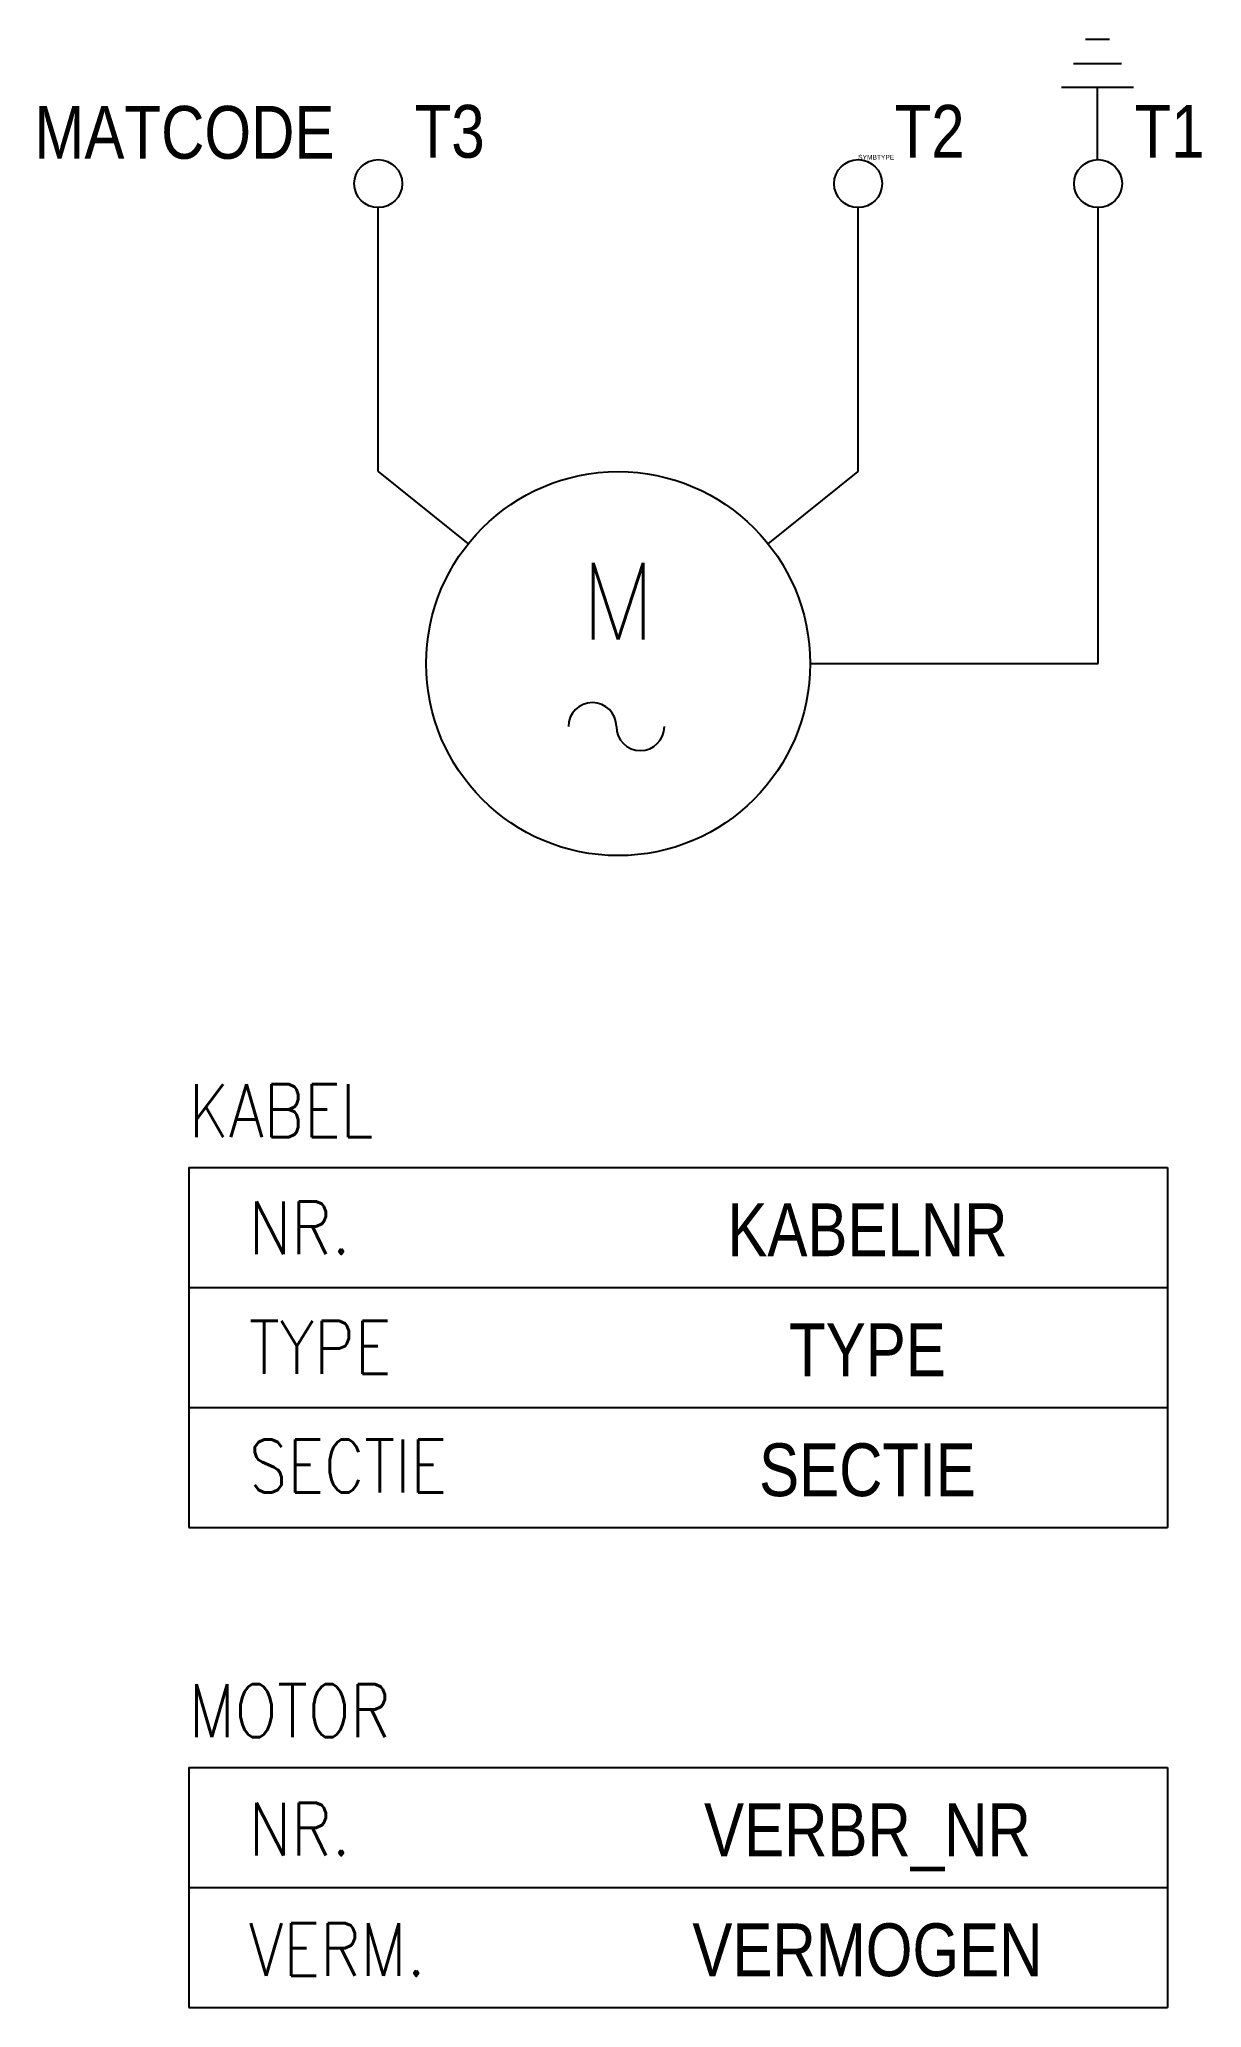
# Model space of a CAD drawing. Extents: x 135.9 to 184.3, y 31 to 113.
import ezdxf
from ezdxf.enums import TextEntityAlignment as Align

# ---------------------------------------------------------------- set-up
doc = ezdxf.new("R2010")
doc.units = 0
doc.header["$MEASUREMENT"] = 0
doc.linetypes.add('DASHED', pattern=[19.05, 12.7, -6.35])
doc.layers.get('0').update_dxf_attribs({"linetype": 'CONTINUOUS'})
for name, color, linetype in [('1', 8, 'CONTINUOUS'), ('10', 8, 'DASHED'), ('3', 30, 'CONTINUOUS')]:
    doc.layers.add(name, color=color, linetype=linetype)
doc.styles.add('DINY', font='SIMPLEX', dxfattribs={"width": 0.95})
doc.styles.add('ROMANS', font='ROMANS.SHX')

msp = doc.modelspace()

# ---------------------------------------------------------------- linework, layer by layer
at = {"layer": '1'}
for p, q in [((180.48, 113.012), (179.48, 113.012)), ((178.98, 112.012), (180.98, 112.012)), ((181.48, 111.012), (178.48, 111.012)), ((179.98, 108.012), (179.98, 111.012)), ((150, 95), (150, 106)), ((170, 95), (170, 106)), ((180, 87), (180, 106)), ((150, 95), (153.753, 91.998)), ((166.247, 91.998), (170, 95)), ((168, 87), (180, 87)), ((142.112, 66), (142.112, 51)), ((142.112, 66), (182.888, 66)), ((182.888, 66), (182.888, 51)), ((142.112, 61), (182.888, 61)), ((142.112, 56), (182.888, 56)), ((142.112, 51), (182.888, 51)), ((142.112, 41), (182.888, 41)), ((142.112, 41), (142.112, 31)), ((182.888, 41), (182.888, 31)), ((142.112, 36), (182.888, 36)), ((142.112, 31), (182.888, 31))]:
    msp.add_line(p, q, dxfattribs=at)
for centre in [(150, 107), (170, 107), (180, 107)]:
    msp.add_circle(centre, 1, dxfattribs=at)
for centre, start, end in [((158.925, 84.376), 0, 180), ((160.925, 84.376), 180, 0)]:
    msp.add_arc(centre, 1, start, end, dxfattribs=at)
at = {"layer": '3'}
msp.add_circle((160, 87), 8, dxfattribs=at)

# ---------------------------------------------------------------- texts
at = {"flags": 1}
msp.add_attdef('SYMBTYPE', (170, 108), 'ML', height=0.2, dxfattribs=at)
at = {"layer": '1', "style": 'DINY', "width": 0.95}
msp.add_text('M', height=3.2, dxfattribs=at).set_placement((160, 88), align=Align.CENTER)
at = {"layer": '1', "style": 'ROMANS', "width": 0.85}
for s, p in [('KABEL', (142.102, 67.272)), ('NR.', (144.612, 62.396)), ('TYPE', (144.612, 57.413)), ('SECTIE', (144.612, 52.47)), ('MOTOR', (142.102, 42.272)), ('NR.', (144.612, 37.339)), ('VERM.', (144.612, 32.325))]:
    msp.add_text(s, height=2.2, dxfattribs=at).set_placement(p)
at = {"layer": '1', "width": 0.85}
for tag, p in [('KABELNR', (170.388, 62.311)), ('TYPE', (170.388, 57.311)), ('SECTIE', (170.388, 52.311)), ('VERBR_NR', (170.388, 37.311)), ('VERMOGEN', (170.388, 32.311))]:
    msp.add_attdef(tag, text='', height=2.2, dxfattribs=at).set_placement(p, align=Align.CENTER)
at = {"layer": '10', "width": 0.85}
msp.add_attdef('MATCODE', text='', height=2.2, dxfattribs=at).set_placement((148.177, 108.038), align=Align.RIGHT)
for tag, p in [('T3', (151.519, 108.08)), ('T2', (171.519, 108.08)), ('T1', (181.519, 108.08))]:
    msp.add_attdef(tag, p, '', height=2.2, dxfattribs=at)

doc.saveas('drawing.dxf')
